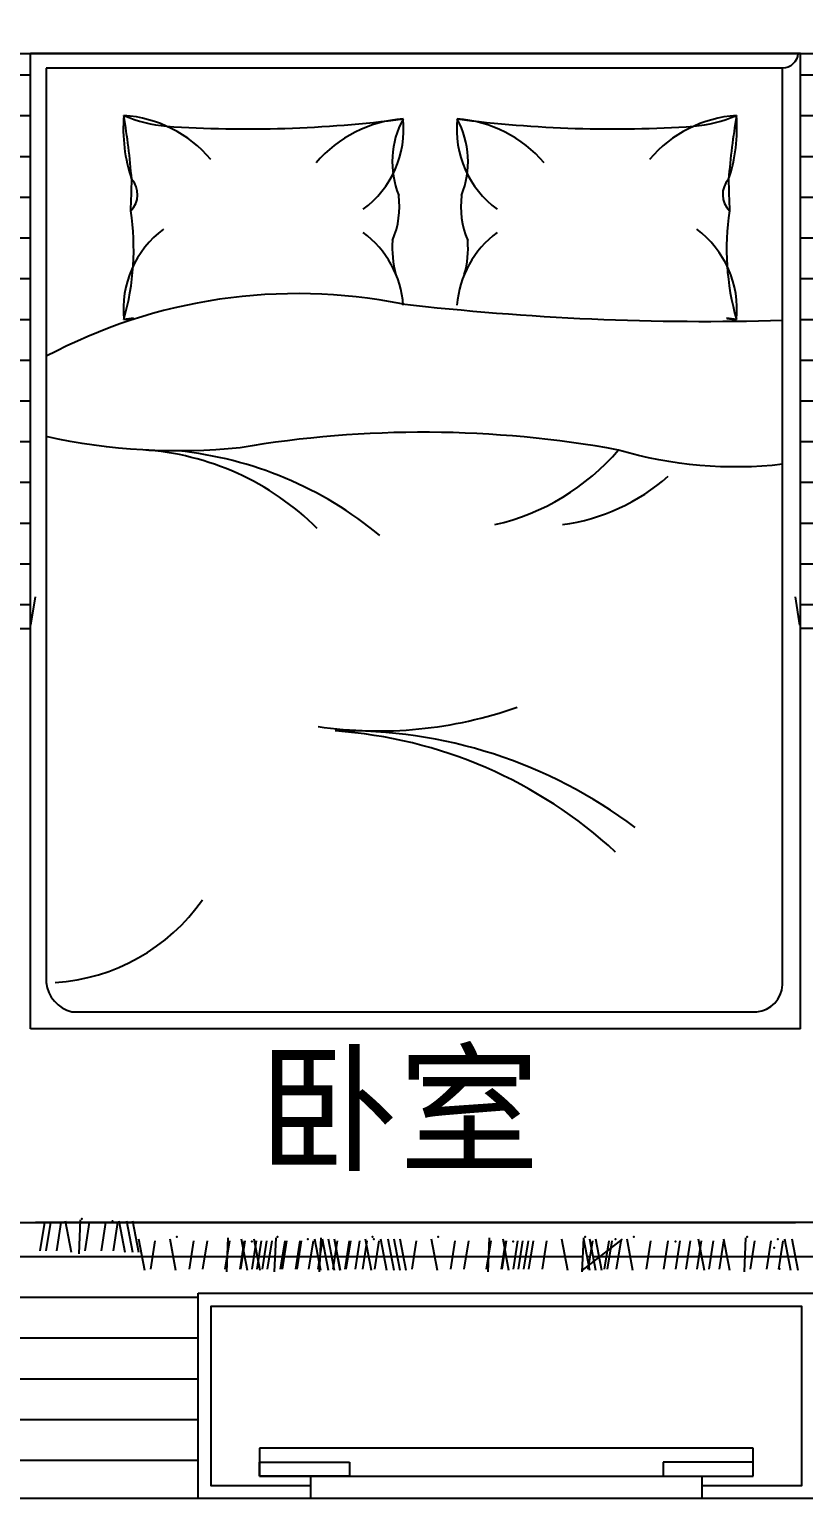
# Model space of a CAD drawing. Header units: millimetres. Extents: x 50914 to 68279, y -719533 to -710378.
# Drawn here: x 52432 to 53941, y -715033 to -712171 of the extents above; entities that cross this region are included whole.
import ezdxf

# ---------------------------------------------------------------- set-up
doc = ezdxf.new("R2010")
doc.units = ezdxf.units.MM
doc.header["$LTSCALE"] = 10
doc.layers.get('0').update_dxf_attribs({"linetype": 'CONTINUOUS'})
for name, color, linetype in [('__4', 38, 'CONTINUOUS'), ('___0', 250, 'CONTINUOUS'), ('____', 45, 'CONTINUOUS'), ('____0', 250, 'CONTINUOUS'), ('_____', 5, 'CONTINUOUS'), ('________IFF-FURN-DETAIL', 252, 'CONTINUOUS')]:
    doc.layers.add(name, color=color, linetype=linetype)
doc.styles.add('DIM', font='arial.ttf')

# ---------------------------------------------------------------- blocks, each defined once
blk = doc.blocks.new('EWRWR')
at = {"layer": '____'}
for p, q in [((145399.3, -689238.5), (145399.3, -689306.1)), ((146599.8, -689238.5), (145399.3, -689238.5)), ((146599.8, -689306.1), (146599.8, -689238.5)), ((145399.3, -689306.1), (145399.3, -689272.3)), ((146599.8, -689306.1), (146599.8, -689272.3)), ((145399.3, -689306.1), (146599.8, -689306.1)), ((145524.4, -689361.1), (145524.4, -689306.1)), ((146474.7, -689306.1), (146474.7, -689361.1)), ((146474.7, -689361.1), (145524.4, -689361.1))]:
    blk.add_line(p, q, dxfattribs=at)
at = {"layer": '____0', "linetype": 'Continuous'}
for p, q in [((145399.3, -689272.3), (145618.4, -689272.3)), ((145618.4, -689272.3), (145618.4, -689306.1)), ((146380.7, -689272.3), (146380.7, -689306.1)), ((146599.8, -689272.3), (146380.7, -689272.3)), ((145618.4, -689306.1), (145399.3, -689306.1)), ((145524.4, -689306.1), (146474.7, -689306.1)), ((146380.7, -689306.1), (146599.8, -689306.1))]:
    blk.add_line(p, q, dxfattribs=at)

msp = doc.modelspace()

# ---------------------------------------------------------------- hatches: boundary and pattern name
at = {"layer": '__4', "ltscale": 60}
h = msp.add_hatch(dxfattribs=at)
h.set_pattern_fill('NET', color=256, scale=94, style=0)
h.set_pattern_definition([(0, (-1176.07, -33676.82), (0, 298.45), []), (90, (-1176.07, -33676.82), (-298.45, 2e-14), [])])
h.paths.add_polyline_path([(55394.4, -711993.2), (55394.4, -713833.2), (55494.4, -713833.2), (56294.4, -713833.2), (57254.4, -713833.2), (57254.4, -713786.3), (56554.4, -713786.3), (56554.4, -713774.9), (56548.4, -713776.5), (56368.3, -713377.3), (56385.7, -713372.6), (56406.5, -713418.7), (56434.6, -713411.1), (56468.7, -713480.9, -1.967552), (56486.7, -713517.5), (56499.8, -713544.2, -1.095745), (56521.9, -713589.3), (56554.4, -713655.7), (56554.4, -713512.6), (56549.7, -713498.5), (56554.4, -713508), (56554.4, -713316.9), (56554.4, -713125.8), (56549.7, -713135.4), (56554.4, -713121.2), (56554.4, -712978.2), (56521.9, -713044.6, -1.095745), (56499.8, -713089.7), (56486.7, -713116.4, -1.967552), (56468.7, -713153), (56434.6, -713222.7), (56406.5, -713215.2), (56385.7, -713261.2), (56368.3, -713256.6), (56548.4, -712857.4), (56554.4, -712859), (56554.4, -712847.5), (57254.4, -712847.5), (57254.4, -712833.2), (56604.4, -712833.2), (56604.4, -711303.2), (53864.4, -711303.2), (53864.4, -711893.2), (53864.4, -711993.2)])
h.paths.add_polyline_path([(54317, -711797.9), (54317, -711498.5), (54497, -711498.5), (54497, -711797.9)], flags=24)
h.paths.add_polyline_path([(55698.6, -712391.4), (56191.7, -712391.4), (56191.7, -712676.8), (55698.6, -712676.8)], flags=24)
at = {"layer": '___0', "ltscale": 60}
h = msp.add_hatch(dxfattribs=at)
h.set_pattern_fill('ANSI31', color=256, scale=25, angle=135, style=0)
h.set_pattern_definition([(180, (-1176.07, -15426.53), (-7e-15, -79.375), [])])
h.paths.add_polyline_path([(55174.4, -714063.2), (55174.4, -713818.2), (54624.4, -713818.2), (54624.4, -712218.2), (54530.4, -712218.2), (54530.4, -712551.4, -1.868202), (54457.6, -712582.7, -0.069063), (54053.2, -712582.7, -1.868202), (53980.4, -712551.4), (53980.4, -712218.2), (53934.4, -712218.2), (53934.4, -713338.2), (54204.4, -713338.2), (54204.4, -713392.7), (54222.1, -713395.5), (54204.4, -713398.9), (54204.4, -713426.9), (54215.9, -713428.7), (54204.4, -713430.9), (54204.4, -713506.1), (54222.1, -713508.9), (54204.4, -713512.2), (54204.4, -713900.6), (54222.1, -713903.4), (54204.4, -713906.8), (54204.4, -714165.6), (54234.9, -714170.4), (54204.4, -714176.3), (54204.4, -714495.6), (54121.4, -714495.6), (54122.6, -714523.2), (54118.2, -714495.6), (54094.4, -714495.6), (54090.9, -714514), (54088, -714495.6), (52444, -714495.6), (52280.8, -714495.6), (52277.9, -714514), (52274.4, -714495.6), (52250.6, -714495.6), (52246.2, -714523.2), (52247.4, -714495.6), (52164.4, -714495.6), (52164.4, -714176.3), (52133.9, -714170.4), (52164.4, -714165.6), (52164.4, -713906.8), (52146.7, -713903.4), (52164.4, -713900.6), (52164.4, -713512.2), (52146.7, -713508.9), (52164.4, -713506.1), (52164.4, -713465), (52134.8, -713459.4, 0.226149), (52140.3, -713443), (52140.4, -713443), (52140.4, -712927.5, 0.389814), (52125.4, -712914.4), (52125.4, -713430.5, -0.414214), (52105.4, -713450.5), (51562.2, -713450.5, -0.414214), (51542.2, -713430.5), (51542.2, -712914.4, -0.000393), (51542.2, -712914.4, -0.994577), (51582.6, -712914.3), (51603.7, -712914.3, -0.255425), (51628.9, -712900.5), (52036.3, -712900.5, -0.255425), (52061.5, -712914.3), (52084.9, -712914.3, -0.994828), (52125.3, -712914.4, -0.45806), (52140.4, -712930.7), (52140.4, -713373.3), (52164.4, -713369.5), (52164.4, -713338.2), (52434.4, -713338.2), (52434.4, -712218.2), (52394.4, -712218.2), (52394.4, -712838.2), (51194.4, -712838.2), (51194.4, -714028.2), (51464.4, -714028.2), (51824.4, -714028.2), (51824.4, -715033.2), (52761.4, -715033.2), (52761.4, -714633.2), (53961.4, -714633.2), (53961.4, -715033.2), (55174.4, -715033.2), (55174.4, -714943.2)])
h.paths.add_polyline_path([(53509.6, -714588.7), (53512.3, -714526.9), (53522.2, -714578.9), (53527.4, -714545.6), (53532.3, -714571)], flags=16)
h.paths.add_polyline_path([(52999.3, -714558.3), (52998.4, -714578.9), (52997.1, -714572.1)], flags=16)

# ---------------------------------------------------------------- linework, layer by layer
at = {"ltscale": 60}
for p, q in [((51194.4, -712218.2), (55174.4, -712218.2)), ((55174.4, -715033.2), (51824.4, -715033.2))]:
    msp.add_line(p, q, dxfattribs=at)
at = {"layer": '___0'}
for p, q in [((52435.3, -713331.7), (52444, -713276.6)), ((53933.4, -713331.7), (53924.7, -713276.6)), ((52529.2, -714556.6), (52532.1, -714489.8)), ((52453.6, -714550.8), (52462.4, -714495.6)), ((52465.3, -714550.8), (52474, -714495.6)), ((52485.6, -714550.8), (52494.3, -714495.6)), ((52514.7, -714553.7), (52503, -714492.7)), ((52540.8, -714550.8), (52549.5, -714495.6)), ((52572.8, -714550.8), (52581.5, -714495.6)), ((52596, -714550.8), (52604.7, -714495.6)), ((52619.3, -714553.7), (52607.6, -714492.7)), ((52633.8, -714553.7), (52622.2, -714492.7)), ((52645.4, -714553.7), (52633.8, -714492.7)), ((52657, -714588.8), (52645.4, -714527.8)), ((52668.7, -714585.9), (52677.4, -714530.7)), ((52718, -714588.8), (52706.4, -714527.8)), ((52744.2, -714585.9), (52752.9, -714530.7)), ((52770.3, -714585.9), (52779.1, -714530.7)), ((52813.9, -714585.9), (52822.6, -714530.7)), ((52816.8, -714591.7), (52819.7, -714524.9)), ((52843, -714585.9), (52851.7, -714530.7)), ((52843, -714585.9), (52851.7, -714530.7)), ((52844.1, -714585.9), (52852.8, -714530.7)), ((52857.5, -714588.8), (52845.9, -714527.8)), ((52866.2, -714585.9), (52874.9, -714530.7)), ((52882, -714588.8), (52870.4, -714527.8)), ((52876.1, -714585.9), (52884.8, -714530.7)), ((52886.6, -714585.9), (52895.3, -714530.7)), ((52896.4, -714585.9), (52905.1, -714530.7)), ((52910.2, -714591.7), (52913.1, -714524.9)), ((52921.9, -714585.9), (52930.6, -714530.7)), ((52922.6, -714585.9), (52931.3, -714530.7)), ((52925.2, -714585.9), (52934, -714530.7)), ((52951.4, -714585.9), (52960.1, -714530.7)), ((52953.8, -714585.9), (52962.5, -714530.7)), ((52977.1, -714585.9), (52985.8, -714530.7)), ((53000.3, -714588.8), (52988.7, -714527.8)), ((52995, -714585.9), (53003.7, -714530.7)), ((52997.9, -714591.7), (53000.8, -714524.9)), ((53014.8, -714588.8), (53003.2, -714527.8)), ((53026.5, -714588.8), (53014.8, -714527.8)), ((53024, -714585.9), (53032.7, -714530.7)), ((53024, -714585.9), (53032.7, -714530.7)), ((53038.1, -714588.8), (53026.5, -714527.8)), ((53038.6, -714588.8), (53026.9, -714527.8)), ((53047.3, -714585.9), (53056, -714530.7)), ((53049.7, -714585.9), (53058.4, -714530.7)), ((53067.6, -714585.9), (53076.3, -714530.7)), ((53082, -714585.9), (53090.7, -714530.7)), ((53099.1, -714588.8), (53087.5, -714527.8)), ((53105.2, -714585.9), (53113.9, -714530.7)), ((53128.5, -714588.8), (53116.8, -714527.8)), ((53143, -714588.8), (53131.4, -714527.8)), ((53154.6, -714588.8), (53143, -714527.8)), ((53166.2, -714588.8), (53154.6, -714527.8)), ((53177.9, -714585.9), (53186.6, -714530.7)), ((53227.2, -714588.8), (53215.6, -714527.8)), ((53253.4, -714585.9), (53262.1, -714530.7)), ((53279.5, -714585.9), (53288.3, -714530.7)), ((53323.1, -714585.9), (53331.8, -714530.7)), ((53326, -714591.7), (53328.9, -714524.9)), ((53352.2, -714585.9), (53360.9, -714530.7)), ((53352.2, -714585.9), (53360.9, -714530.7)), ((53353.3, -714585.9), (53362, -714530.7)), ((53366.7, -714588.8), (53355.1, -714527.8)), ((53375.4, -714585.9), (53384.1, -714530.7)), ((53385.3, -714585.9), (53394, -714530.7)), ((53395.8, -714585.9), (53404.5, -714530.7)), ((53405.6, -714585.9), (53414.3, -714530.7)), ((53431.8, -714585.9), (53440.5, -714530.7)), ((53481.2, -714588.8), (53469.5, -714527.8)), ((53509.4, -714591.7), (53512.3, -714524.9)), ((53509.5, -714588.8), (53587.9, -714527.8)), ((53524, -714588.8), (53512.4, -714527.8)), ((53521.1, -714585.9), (53529.8, -714530.7)), ((53535.7, -714588.8), (53524, -714527.8)), ((53547.3, -714588.8), (53535.7, -714527.8)), ((53553, -714585.9), (53561.7, -714530.7)), ((53558.9, -714585.9), (53567.6, -714530.7)), ((53576.3, -714585.9), (53585, -714530.7)), ((53608.3, -714588.8), (53596.7, -714527.8)), ((53634.4, -714585.9), (53643.2, -714530.7)), ((53668.3, -714585.9), (53677, -714530.7)), ((53668.3, -714585.9), (53677, -714530.7)), ((53691.5, -714585.9), (53700.2, -714530.7)), ((53711.8, -714585.9), (53720.6, -714530.7)), ((53733.2, -714585.9), (53741.9, -714530.7)), ((53733.2, -714585.9), (53741.9, -714530.7)), ((53747.8, -714588.8), (53736.1, -714527.8)), ((53756.5, -714585.9), (53765.2, -714530.7)), ((53776.8, -714585.9), (53785.5, -714530.7)), ((53797.2, -714588.8), (53785.6, -714527.8)), ((53825.5, -714591.7), (53828.4, -714524.9)), ((53837.1, -714585.9), (53845.8, -714530.7)), ((53869.1, -714585.9), (53877.8, -714530.7)), ((53892.3, -714585.9), (53901.1, -714530.7)), ((53915.6, -714588.8), (53904, -714527.8)), ((53930.1, -714588.8), (53918.5, -714527.8))]:
    msp.add_line(p, q, dxfattribs=at)
for points in [[(53929.4, -712218.2, -0.39642), (53899.4, -712246.5), (53124.4, -712246.5), (52465.3, -712246.5)], [(52465.3, -712246.5), (52465.3, -714027.7, 0.325595), (52515.3, -714084.7), (53849.4, -714084.7, 0.382387), (53899.4, -714032.4), (53899.4, -712246.5)], [(53899.4, -713018.3, -0.100832), (53580.1, -712990.4, 0.087883), (52843.2, -712986, -0.079495), (52465.3, -712964.3)]]:
    msp.add_lwpolyline(points, format="xyb", dxfattribs=at)
for centre, radius, start, end in [((52923.8, -712364), 308.5, 175.3048, 198.6942), ((52729.2, -712066.4), 294.8, 247.5179, 264.267), ((52599.3, -712583.1), 245, 40.4189, 85.9871), ((51001.1, -712600.1), 1636.4, 4.8098, 9.1892), ((53827, -712583.1), 245, 94.0129, 139.5811), ((53697.1, -712066.4), 294.8, 275.733, 292.4821), ((53502.4, -712364), 308.5, 341.3058, 4.6952), ((55425.2, -712600.1), 1636.4, 170.8108, 175.1902), ((52856.9, -709996.9), 2368, 266.1927, 277.3615), ((53177.5, -712589.8), 245, 94.0129, 139.5811), ((52967.1, -712365.4), 194.3, 306.5711, 5.89), ((53316.1, -712429), 176.7, 151.7736, 201.6983), ((53459.2, -712365.4), 194.3, 174.11, 233.4289), ((53248.8, -712589.8), 245, 40.4189, 85.9871), ((53110.2, -712429), 176.7, 338.3017, 28.2264), ((53569.3, -709996.9), 2368, 262.6385, 273.8073), ((52598.6, -712492.8), 44.6, 314.4736, 42.1713), ((50270.5, -712417.2), 2361.8, 357.3905, 358.8876), ((53827.7, -712492.8), 44.6, 137.8287, 225.5264), ((56155.8, -712417.2), 2361.8, 181.1124, 182.6095), ((52985.2, -712516.4), 168.1, 337.017, 7.5368), ((53441.1, -712516.4), 168.1, 172.4632, 202.983), ((52140, -712599.7), 495.6, 344.0243, 8.7071), ((54286.3, -712599.7), 495.6, 171.2929, 195.9757), ((52809.7, -712716.2), 194.3, 126.5711, 185.89), ((52967.1, -712722.8), 194.3, 4.3181, 53.4289), ((53459.2, -712722.8), 194.3, 126.5711, 175.6819), ((53616.6, -712716.2), 194.3, 354.11, 53.4289), ((53322.7, -712597.3), 183.4, 175.2233, 196.23), ((53103.6, -712597.3), 183.4, 343.77, 4.7767), ((52954.8, -713726.9), 1041.2, 78.752, 118.0383), ((53751.7, -707562.4), 5177.4, 263.4137, 271.6347), ((52879.8, -714503.4), 1786.8, 97.8585, 98.4763), ((52599.3, -712491.7), 245, 274.0129, 278.3417), ((53546.5, -714503.4), 1786.8, 81.5237, 82.1415), ((53827, -712491.7), 245, 261.6583, 265.9871), ((52621.1, -713515), 525.8, 44.9499, 86.478), ((52648.3, -713719.4), 731, 50.3204, 84.2099), ((53237.4, -712695.2), 452.3, 283.0328, 319.2667), ((53416.7, -712745.1), 394.5, 277.9519, 311.2714), ((53112.5, -712729.2), 808.5, 261.62, 289.5314), ((53049.8, -714472.3), 934.8, 52.9676, 91.3103), ((52966.2, -714431.2), 895.6, 47.2163, 86.0147), ((52459.1, -713649.7), 378.7, 273.5707, 325.0684)]:
    msp.add_arc(centre, radius, start, end, dxfattribs=at)
for p in [(52534.7, -714488.1), (52594, -714492.9), (52719.7, -714523.3), (52865.6, -714532.5), (52915.7, -714523.1), (52975, -714527.9), (53100.7, -714523.3), (53103.2, -714527.9), (53228.9, -714523.3), (53374.8, -714532.5), (53514.9, -714523.1), (53574.2, -714527.9), (53609.9, -714523.3), (53690.9, -714532.5), (53831, -714523.1), (53883.6, -714544.7), (53890.3, -714527.9), (53893.5, -714585.3)]:
    msp.add_point(p, dxfattribs=at)
at = {"layer": '____', "ltscale": 60}
for p, q in [((52434.4, -714118.2), (52434.4, -712218.2)), ((53934.4, -712218.2), (52434.4, -712218.2)), ((53934.4, -714118.2), (53934.4, -712218.2)), ((53934.4, -714118.2), (52434.4, -714118.2)), ((52164.4, -714495.6), (53924.8, -714495.6)), ((54204.4, -714495.6), (52444, -714495.6))]:
    msp.add_line(p, q, dxfattribs=at)
for points in [[(52164.4, -714495.6), (52164.4, -713338.2), (52434.4, -713338.2)], [(54204.4, -714495.6), (54204.4, -713338.2), (53934.4, -713338.2)]]:
    msp.add_lwpolyline(points, dxfattribs=at)
msp.add_lwpolyline([(52761.4, -714633.2), (53961.4, -714633.2), (53961.4, -715033.2), (52761.4, -715033.2)], close=True, dxfattribs=at)
at = {"layer": '____0'}
msp.add_lwpolyline([(52980.6, -715008.2), (52786.4, -715008.2), (52786.4, -714658.2), (53936.4, -714658.2), (53936.4, -715008.2), (53742.2, -715008.2)], dxfattribs=at)

# ---------------------------------------------------------------- block references
at = {"layer": '_____', "xscale": 0.8013300212478496, "yscale": 0.8013300213497132, "zscale": 0.8013300213600002}
msp.add_blockref('EWRWR', (-63632.4, -162627.5), dxfattribs=at)

# ---------------------------------------------------------------- texts
at = {"layer": '________IFF-FURN-DETAIL', "insert": (52877.4, -714173.6), "char_height": 274.56, "attachment_point": 1, "style": 'DIM'}
msp.add_mtext('{\\fNSimSun|b0|i0|c134|p49;\\H0.7333x;卧室}', dxfattribs=at)

doc.saveas('drawing.dxf')
